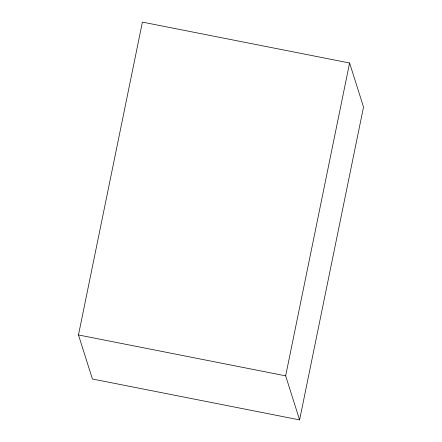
<?xml version="1.0" encoding="UTF-8"?>
<svg xmlns="http://www.w3.org/2000/svg" width="442" height="442" viewBox="0 0 442 442"><rect width="100%" height="100%" fill="white"/><g stroke="black" fill="none" stroke-linecap="round" stroke-linejoin="round"><path stroke-width="0.66" d="M78.472 334.959L142.401 22.1L349.589 62.991L363.528 107.041L299.599 419.9L92.411 379.009L78.472 334.959L285.659 375.849L299.599 419.9M285.659 375.849L349.589 62.991"/></g></svg>
